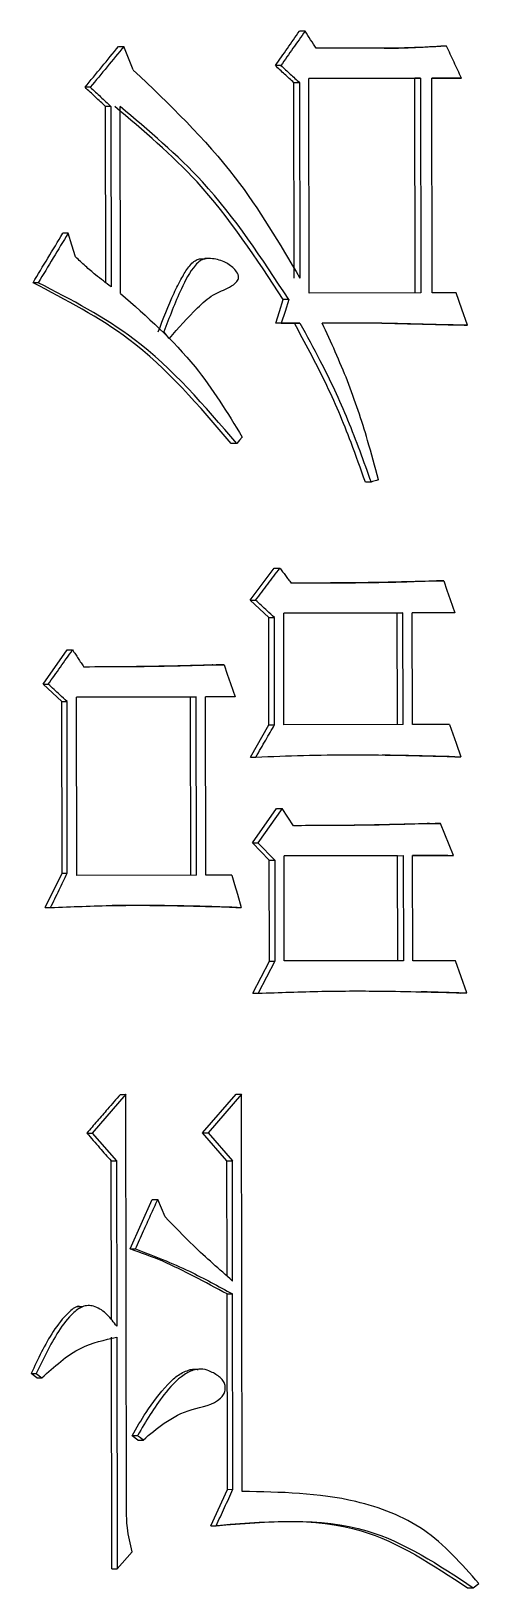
# Model space of a CAD drawing. Header units: millimetres. Extents: x 2312 to 3992, y 755 to 1943.
# Drawn here: x 2921.24 to 2923.49, y 935.38 to 943.22 of the extents above; entities that cross this region are included whole.
import ezdxf

# ---------------------------------------------------------------- set-up
doc = ezdxf.new("R2010")
doc.units = ezdxf.units.MM

msp = doc.modelspace()

# ---------------------------------------------------------------- linework, layer by layer
at = {"color": 7, "linetype": 'Continuous', "lineweight": 25}
for p, q in [((2923.0314, 943.1323), (2922.6746, 943.1318)), ((2923.3314, 943.1434), (2923.3024, 943.1432)), ((2922.6373, 942.9804), (2923.2004, 942.981)), ((2923.1716, 942.9808), (2922.6373, 942.9802)), ((2922.6391, 941.8986), (2922.6373, 942.9804)), ((2923.1734, 941.899), (2923.1716, 942.9808)), ((2923.2004, 942.981), (2923.2023, 941.8993)), ((2923.2567, 942.9811), (2923.4066, 942.9812)), ((2923.2585, 941.8993), (2923.2567, 942.9811)), ((2923.3775, 942.981), (2923.2567, 942.9809)), ((2922.564, 941.9741), (2922.5623, 942.9584)), ((2922.5903, 942.9587), (2922.592, 941.9743)), ((2921.6142, 941.9506), (2921.6127, 942.8383)), ((2921.6395, 942.8385), (2921.6411, 941.9299)), ((2921.6883, 941.8974), (2921.6867, 942.8385)), ((2922.1404, 942.0724), (2922.1125, 942.0722)), ((2921.2729, 941.951), (2921.2465, 941.9508)), ((2923.2023, 941.8993), (2922.6391, 941.8986)), ((2923.3803, 941.8995), (2923.2585, 941.8993)), ((2922.5358, 941.8659), (2922.5078, 941.8657)), ((2922.4984, 941.747), (2922.4705, 941.7468)), ((2922.5643, 941.7469), (2922.4705, 941.7468)), ((2922.4984, 941.747), (2922.5924, 941.7471)), ((2922.5924, 941.7471), (2922.5643, 941.7469)), ((2923.0056, 941.7476), (2922.7051, 941.7473)), ((2922.977, 941.7474), (2922.7052, 941.7471)), ((2923.0056, 941.7476), (2922.977, 941.7474)), ((2922.2736, 941.1409), (2922.246, 941.1407)), ((2922.9506, 940.9471), (2922.9221, 940.9468)), ((2922.3414, 940.3512), (2922.4632, 940.5136)), ((2923.1474, 940.4455), (2923.2882, 940.4497)), ((2923.2882, 940.4497), (2923.3172, 940.4499)), ((2922.3414, 940.3512), (2922.3691, 940.3514)), ((2922.4354, 940.2648), (2922.3414, 940.3512)), ((2922.4354, 940.2648), (2922.4633, 940.265)), ((2922.4363, 939.7239), (2922.4354, 940.2648)), ((2922.4642, 939.7241), (2922.4633, 940.265)), ((2923.1112, 940.2874), (2922.5103, 940.2867)), ((2923.0825, 940.2872), (2922.5103, 940.2865)), ((2922.5112, 939.7242), (2922.5103, 940.2867)), ((2923.0825, 940.2872), (2923.1112, 940.2874)), ((2923.0835, 939.7247), (2923.0825, 940.2872)), ((2923.1122, 939.7249), (2923.1112, 940.2874)), ((2923.3737, 940.2877), (2923.1581, 940.2874)), ((2923.3447, 940.2875), (2923.1581, 940.2873)), ((2923.1591, 939.725), (2923.1581, 940.2874)), ((2923.3737, 940.2877), (2923.3447, 940.2875)), ((2921.2972, 939.9281), (2921.4195, 940.1013)), ((2922.1426, 940.0254), (2922.1822, 940.0265)), ((2922.1822, 940.0265), (2922.2097, 940.0267)), ((2921.2972, 939.9281), (2921.3236, 939.9283)), ((2921.3916, 939.8417), (2921.2972, 939.9281)), ((2921.3916, 939.8417), (2921.4181, 939.8419)), ((2921.3931, 938.9763), (2921.3916, 939.8417)), ((2921.4196, 938.9765), (2921.4181, 939.8419)), ((2922.0687, 939.8643), (2921.4653, 939.8636)), ((2922.0414, 939.8641), (2921.4653, 939.8634)), ((2921.4668, 938.9657), (2921.4653, 939.8636)), ((2922.0414, 939.8641), (2922.0687, 939.8643)), ((2922.0429, 938.9662), (2922.0414, 939.8641)), ((2922.0703, 938.9665), (2922.0687, 939.8643)), ((2922.2664, 939.8645), (2922.1158, 939.8644)), ((2922.1174, 938.9665), (2922.1158, 939.8644)), ((2922.2388, 939.8643), (2922.1158, 939.8642)), ((2922.2664, 939.8645), (2922.2388, 939.8643)), ((2922.3427, 939.5615), (2922.4363, 939.7239)), ((2922.4363, 939.7239), (2922.4642, 939.7241)), ((2923.1122, 939.7249), (2922.5112, 939.7242)), ((2923.3466, 939.7252), (2923.1591, 939.725)), ((2923.374, 939.5627), (2923.4031, 939.563)), ((2922.3528, 939.1289), (2922.4746, 939.3021)), ((2922.5025, 939.3023), (2922.3806, 939.1291)), ((2922.5591, 939.2158), (2922.5025, 939.3023)), ((2923.2308, 939.2262), (2923.2716, 939.2273)), ((2923.3664, 939.0653), (2923.3006, 939.2275)), ((2922.4375, 939.0424), (2922.3528, 939.1289)), ((2922.3806, 939.1291), (2922.4654, 939.0427)), ((2922.5124, 939.0643), (2923.1133, 939.065)), ((2923.0846, 939.0648), (2922.5124, 939.0641)), ((2922.5133, 938.5343), (2922.5124, 939.0643)), ((2923.0846, 939.0648), (2923.1133, 939.065)), ((2923.0855, 938.5348), (2923.0846, 939.0648)), ((2923.1133, 939.065), (2923.1142, 938.535)), ((2923.1602, 939.0651), (2923.3664, 939.0653)), ((2923.1611, 938.5351), (2923.1602, 939.0651)), ((2923.3374, 939.0651), (2923.1602, 939.0649)), ((2923.3374, 939.0651), (2923.3664, 939.0653)), ((2921.3085, 938.8031), (2921.3931, 938.9763)), ((2921.3931, 938.9763), (2921.4196, 938.9765)), ((2922.4384, 938.534), (2922.4375, 939.0424)), ((2922.4654, 939.0427), (2922.4662, 938.5342)), ((2922.0703, 938.9665), (2921.4668, 938.9657)), ((2922.2491, 938.9667), (2922.1174, 938.9665)), ((2922.2688, 938.8042), (2922.2965, 938.8045)), ((2922.3541, 938.3717), (2922.4384, 938.534)), ((2922.4662, 938.5342), (2922.3819, 938.3719)), ((2922.4384, 938.534), (2922.4662, 938.5342)), ((2923.1142, 938.535), (2922.5133, 938.5343)), ((2923.3767, 938.5353), (2923.1611, 938.5351)), ((2923.4332, 938.3731), (2923.3767, 938.5353)), ((2923.4041, 938.3729), (2923.4332, 938.3731)), ((2921.714, 937.8627), (2921.5446, 937.6678)), ((2921.7176, 935.7749), (2921.714, 937.8627)), ((2922.1015, 937.6682), (2922.2704, 937.8631)), ((2922.2981, 937.8634), (2922.129, 937.6685)), ((2922.3015, 935.8622), (2922.2981, 937.8634)), ((2921.5446, 937.6678), (2921.6674, 937.5273)), ((2922.224, 937.5278), (2922.1015, 937.6682)), ((2922.129, 937.6685), (2922.2516, 937.528)), ((2921.642, 936.7264), (2921.6406, 937.5271)), ((2921.6674, 937.5273), (2921.6689, 936.6944)), ((2922.225, 936.9467), (2922.224, 937.5278)), ((2922.2526, 936.9222), (2922.2516, 937.528)), ((2921.7356, 937.0837), (2921.8481, 937.3326)), ((2921.913, 937.2463), (2921.8752, 937.3328)), ((2921.7356, 937.0837), (2921.7625, 937.0839)), ((2921.4963, 936.7928), (2921.4697, 936.7925)), ((2922.2251, 936.8571), (2922.2527, 936.8573)), ((2922.2268, 935.8727), (2922.2251, 936.8571)), ((2922.2544, 935.8729), (2922.2527, 936.8573)), ((2921.6441, 935.4718), (2921.6421, 936.64)), ((2921.669, 936.6402), (2921.6709, 935.472)), ((2922.0642, 936.475), (2922.0365, 936.4748)), ((2921.2371, 936.4557), (2921.2634, 936.4559)), ((2921.2654, 936.4341), (2921.2371, 936.4557)), ((2921.2634, 936.4559), (2921.2917, 936.4343)), ((2921.2654, 936.434), (2921.2918, 936.4343)), ((2921.7735, 936.1428), (2921.7465, 936.1426)), ((2921.7749, 936.121), (2921.7466, 936.1426)), ((2921.7748, 936.121), (2921.8018, 936.1213)), ((2922.1426, 935.6888), (2922.2268, 935.8727)), ((2922.2268, 935.8727), (2922.2544, 935.8729)), ((2922.1426, 935.6888), (2922.17, 935.689)), ((2921.6709, 935.472), (2921.7462, 935.5586)), ((2921.6441, 935.4718), (2921.6709, 935.472)), ((2923.4664, 935.3768), (2923.4944, 935.3984))]:
    msp.add_line(p, q, dxfattribs=at)
at = {"color": 7, "linetype": 'Continuous', "lineweight": 25, "flags": 128}
for points in [[(2922.6181, 943.2183), (2922.6024, 943.2182), (2922.59, 943.2181)], [(2921.6782, 943.1413), (2921.6932, 943.1414), (2921.705, 943.1415)], [(2921.7524, 943.0226), (2921.7287, 943.082), (2921.705, 943.1415)], [(2922.4962, 943.0451), (2922.4805, 943.045), (2922.4683, 943.0449)], [(2923.2004, 942.981), (2923.1843, 942.9809), (2923.1716, 942.9808)], [(2923.4066, 942.9812), (2923.3903, 942.9811), (2923.3775, 942.981)], [(2921.5356, 942.9358), (2921.5207, 942.9357), (2921.5089, 942.9356)], [(2922.5903, 942.9587), (2922.5746, 942.9585), (2922.5623, 942.9584)], [(2921.6395, 942.8385), (2921.6245, 942.8384), (2921.6127, 942.8383)], [(2921.4236, 942.2001), (2921.4087, 942.1999), (2921.3971, 942.1998)], [(2921.4615, 942.0811), (2921.4426, 942.1406), (2921.4236, 942.2001)], [(2923.4368, 941.7373), (2923.4086, 941.8184), (2923.3803, 941.8995)], [(2922.4705, 941.7468), (2922.4891, 941.8063), (2922.5078, 941.8657)], [(2922.5358, 941.8659), (2922.5171, 941.8065), (2922.4984, 941.747)], [(2923.4368, 941.7373), (2923.4205, 941.7372), (2923.4077, 941.7371)], [(2921.9338, 941.6706), (2921.9265, 941.6789), (2921.916, 941.691), (2921.9054, 941.7031)], [(2922.3018, 941.1734), (2922.2877, 941.1572), (2922.2737, 941.141)], [(2922.4632, 940.5136), (2922.4788, 940.5137), (2922.4911, 940.5138)], [(2923.3172, 940.4499), (2923.3336, 940.4029), (2923.35, 940.3559), (2923.3737, 940.2877)], [(2921.4195, 940.1013), (2921.4343, 940.1014), (2921.446, 940.1015)], [(2922.2097, 940.0267), (2922.2261, 939.9797), (2922.2426, 939.9327), (2922.2664, 939.8645)], [(2923.3466, 939.7252), (2923.3629, 939.6782), (2923.3793, 939.6312), (2923.4031, 939.563)], [(2922.3427, 939.5615), (2922.3582, 939.5617), (2922.3704, 939.5618)], [(2922.4746, 939.3021), (2922.4903, 939.3022), (2922.5025, 939.3023)], [(2923.2716, 939.2273), (2923.2878, 939.2274), (2923.3006, 939.2275)], [(2922.3528, 939.1289), (2922.3684, 939.129), (2922.3806, 939.1291)], [(2922.4375, 939.0424), (2922.4531, 939.0426), (2922.4654, 939.0427)], [(2922.2491, 938.9667), (2922.2631, 938.9188), (2922.2771, 938.871), (2922.2965, 938.8045)], [(2921.3085, 938.8031), (2921.3233, 938.8032), (2921.3349, 938.8033)], [(2922.3541, 938.3717), (2922.3697, 938.3718), (2922.3819, 938.3719)], [(2921.6871, 937.8625), (2921.7022, 937.8626), (2921.714, 937.8627)], [(2922.2704, 937.8631), (2922.2859, 937.8633), (2922.2981, 937.8634)], [(2921.5179, 937.6675), (2921.5328, 937.6677), (2921.5446, 937.6678)], [(2922.1015, 937.6682), (2922.1169, 937.6684), (2922.129, 937.6685)], [(2921.6406, 937.5271), (2921.6556, 937.5272), (2921.6674, 937.5273)], [(2922.224, 937.5278), (2922.2395, 937.5279), (2922.2516, 937.528)], [(2921.8481, 937.3326), (2921.8633, 937.3327), (2921.8752, 937.3328)], [(2921.8018, 936.1212), (2921.7877, 936.132), (2921.7735, 936.1428)], [(2923.4372, 935.3765), (2923.4479, 935.3766), (2923.4571, 935.3767), (2923.4664, 935.3768)]]:
    msp.add_lwpolyline(points, dxfattribs=at)
at = {"color": 7, "linetype": 'Continuous', "lineweight": 25}
for points, knots in [([(2922.4683, 943.0449), (2922.4886, 943.0737), (2922.5291, 943.1315), (2922.5697, 943.1892), (2922.59, 943.2181)], [0, 0, 0, 0, 0.5, 1, 1, 1, 1]), ([(2922.6181, 943.2183), (2922.5978, 943.1894), (2922.5571, 943.1317), (2922.5165, 943.074), (2922.4962, 943.0451)], [0, 0, 0, 0, 0.5, 1, 1, 1, 1]), ([(2922.6746, 943.1318), (2922.6652, 943.1462), (2922.6463, 943.1751), (2922.6275, 943.2039), (2922.6181, 943.2183)], [0, 0, 0, 0, 0.5000002, 1, 1, 1, 1]), ([(2921.5089, 942.9356), (2921.5371, 942.9698), (2921.5936, 943.0384), (2921.65, 943.107), (2921.6782, 943.1413)], [0, 0, 0, 0, 0.5, 1, 1, 1, 1]), ([(2921.705, 943.1415), (2921.6768, 943.1072), (2921.6203, 943.0386), (2921.5638, 942.9701), (2921.5356, 942.9358)], [0, 0, 0, 0, 0.5, 1, 1, 1, 1]), ([(2923.0165, 943.1322), (2923.0442, 943.1325), (2923.1057, 943.1332), (2923.201, 943.1372), (2923.2686, 943.1412), (2923.3024, 943.1432)], [0, 0, 0, 0, 0.289748, 0.644811, 1, 1, 1, 1]), ([(2923.3314, 943.1434), (2923.2989, 943.1415), (2923.2327, 943.1376), (2923.1327, 943.1333), (2923.0652, 943.1326), (2923.0314, 943.1323)], [0, 0, 0, 0, 0.325196, 0.662509, 1, 1, 1, 1]), ([(2923.4066, 942.9812), (2923.3941, 943.0083), (2923.369, 943.0623), (2923.3439, 943.1164), (2923.3314, 943.1434)], [0, 0, 0, 0, 0.499999, 1, 1, 1, 1]), ([(2921.7523, 943.0225), (2921.9333, 942.85), (2922.2591, 942.5393), (2922.4894, 942.1481), (2922.5918, 941.9742)], [0, 0, 0, 0, 0.555354, 1, 1, 1, 1]), ([(2922.5623, 942.9584), (2922.5466, 942.9728), (2922.5153, 943.0016), (2922.4839, 943.0305), (2922.4683, 943.0449)], [0, 0, 0, 0, 0.5, 1, 1, 1, 1]), ([(2922.4962, 943.0451), (2922.5119, 943.0307), (2922.5433, 943.0019), (2922.5746, 942.9731), (2922.5903, 942.9587)], [0, 0, 0, 0, 0.499998, 1, 1, 1, 1]), ([(2921.6127, 942.8383), (2921.5954, 942.8545), (2921.5608, 942.8869), (2921.5262, 942.9193), (2921.5089, 942.9356)], [0, 0, 0, 0, 0.5, 1, 1, 1, 1]), ([(2921.5356, 942.9358), (2921.5529, 942.9196), (2921.5876, 942.8872), (2921.6222, 942.8548), (2921.6395, 942.8385)], [0, 0, 0, 0, 0.499998, 1, 1, 1, 1]), ([(2922.5078, 941.8657), (2922.3728, 942.0726), (2922.1338, 942.4387), (2921.8035, 942.7172), (2921.6598, 942.8383)], [0, 0, 0, 0, 0.565057, 1, 1, 1, 1]), ([(2922.5358, 941.8659), (2922.4005, 942.0728), (2922.1612, 942.439), (2921.8305, 942.7174), (2921.6867, 942.8385)], [0, 0, 0, 0, 0.564995, 1, 1, 1, 1]), ([(2921.2466, 941.9509), (2921.2717, 941.9924), (2921.3218, 942.0754), (2921.372, 942.1583), (2921.3971, 942.1998)], [0, 0, 0, 0, 0.5, 1, 1, 1, 1]), ([(2921.4236, 942.2001), (2921.3985, 942.1586), (2921.3483, 942.0756), (2921.298, 941.9926), (2921.2729, 941.9511)], [0, 0, 0, 0, 0.5, 1, 1, 1, 1]), ([(2921.6411, 941.9299), (2921.6145, 941.9498), (2921.57, 941.9832), (2921.5104, 942.0341), (2921.4778, 942.0654), (2921.4615, 942.0811)], [0, 0, 0, 0, 0.424754, 0.712014, 1, 1, 1, 1]), ([(2921.8782, 941.7028), (2921.903, 941.7688), (2921.938, 941.8622), (2921.9928, 941.9699), (2922.0244, 942.0224), (2922.0503, 942.0543), (2922.074, 942.0685), (2922.0952, 942.0733), (2922.1079, 942.0714), (2922.1126, 942.0707)], [0, 0, 0, 0, 0.457571, 0.647016, 0.786989, 0.85861, 0.913637, 0.968567, 1, 1, 1, 1]), ([(2921.9339, 941.6705), (2921.9799, 941.7226), (2922.0488, 941.8006), (2922.1498, 941.8929), (2922.2248, 941.9197), (2922.2676, 941.9467), (2922.2804, 941.9656), (2922.2835, 941.9757), (2922.2826, 941.9873), (2922.2753, 942.004), (2922.2525, 942.0306), (2922.2081, 942.0613), (2922.1553, 942.0734), (2922.1136, 942.0725), (2922.0862, 942.0617), (2922.0404, 942.014), (2921.9787, 941.892), (2921.9336, 941.7758), (2921.9054, 941.7031)], [0, 0, 0, 0, 0.187598, 0.281274, 0.363559, 0.404897, 0.415316, 0.423913, 0.432539, 0.445487, 0.471594, 0.525453, 0.589419, 0.616919, 0.639174, 0.667929, 0.792359, 1, 1, 1, 1]), ([(2922.246, 941.1407), (2922.0844, 941.3301), (2921.7987, 941.6648), (2921.4138, 941.8642), (2921.2466, 941.9508)], [0, 0, 0, 0, 0.565596, 1, 1, 1, 1]), ([(2922.2736, 941.141), (2922.1118, 941.3303), (2921.8256, 941.6651), (2921.4403, 941.8644), (2921.2729, 941.951)], [0, 0, 0, 0, 0.565519, 1, 1, 1, 1]), ([(2921.6883, 941.8974), (2921.8207, 941.7802), (2922.0592, 941.5692), (2922.2271, 941.2952), (2922.3018, 941.1734)], [0, 0, 0, 0, 0.555264, 1, 1, 1, 1]), ([(2922.9221, 940.9468), (2922.8986, 941.0133), (2922.8381, 941.1845), (2922.7239, 941.4546), (2922.6176, 941.6493), (2922.5643, 941.7469)], [0, 0, 0, 0, 0.240512, 0.619057, 1, 1, 1, 1]), ([(2922.5924, 941.7471), (2922.6266, 941.685), (2922.714, 941.5265), (2922.8375, 941.2608), (2922.9129, 941.0519), (2922.9506, 940.9471)], [0, 0, 0, 0, 0.242868, 0.620238, 1, 1, 1, 1]), ([(2922.9882, 940.9579), (2922.9704, 941.0243), (2922.9253, 941.1926), (2922.8368, 941.459), (2922.7492, 941.6509), (2922.7051, 941.7473)], [0, 0, 0, 0, 0.245072, 0.621096, 1, 1, 1, 1]), ([(2923.4077, 941.7371), (2923.379, 941.7377), (2923.293, 941.7398), (2923.1495, 941.7433), (2923.0345, 941.746), (2922.977, 941.7474)], [0, 0, 0, 0, 0.1996489, 0.5998233, 1, 1, 1, 1]), ([(2923.0056, 941.7476), (2923.0629, 941.7462), (2923.1635, 941.7438), (2923.3073, 941.7404), (2923.3936, 941.7383), (2923.4368, 941.7373)], [0, 0, 0, 0, 0.398779, 0.699389, 1, 1, 1, 1]), ([(2922.9882, 940.9579), (2922.985, 940.957), (2922.9772, 940.9548), (2922.9647, 940.9511), (2922.9553, 940.9484), (2922.9506, 940.9471)], [0, 0, 0, 0, 0.25, 0.625, 1, 1, 1, 1]), ([(2922.3691, 940.3514), (2922.3894, 940.3785), (2922.4199, 940.4191), (2922.4606, 940.4732), (2922.4809, 940.5003), (2922.4911, 940.5138)], [0, 0, 0, 0, 0.5, 0.75, 1, 1, 1, 1]), ([(2922.4911, 940.5138), (2922.4958, 940.5075), (2922.5052, 940.4949), (2922.5194, 940.476), (2922.5335, 940.4571), (2922.5429, 940.4445), (2922.5476, 940.4382)], [0, 0, 0, 0, 0.25, 0.5, 0.750001, 1, 1, 1, 1]), ([(2923.3172, 940.4499), (2923.2179, 940.4462), (2923.0402, 940.4395), (2922.7836, 940.4375), (2922.6263, 940.4379), (2922.5476, 940.4382)], [0, 0, 0, 0, 0.387747, 0.693846, 1, 1, 1, 1]), ([(2923.1954, 940.4466), (2923.1954, 940.4466), (2923.1954, 940.4466), (2923.1945, 940.4466), (2923.1887, 940.4464), (2923.088, 940.4435), (2922.9414, 940.4399), (2922.7778, 940.4385), (2922.6618, 940.4381), (2922.6139, 940.4381), (2922.5826, 940.4381)], [0, 0, 0, 0, 0.001384, 0.004969, 0.009192, 0.04134, 0.466887, 0.713906, 0.81346, 1, 1, 1, 1]), ([(2922.4633, 940.265), (2922.4513, 940.276), (2922.4296, 940.2959), (2922.3982, 940.3248), (2922.3788, 940.3425), (2922.3691, 940.3514)], [0, 0, 0, 0, 0.382635, 0.691318, 1, 1, 1, 1]), ([(2921.3236, 939.9283), (2921.344, 939.9572), (2921.3746, 940.0005), (2921.4154, 940.0582), (2921.4358, 940.0871), (2921.446, 940.1015)], [0, 0, 0, 0, 0.4999999, 0.75, 1, 1, 1, 1]), ([(2921.446, 940.1015), (2921.4508, 940.0943), (2921.4602, 940.0799), (2921.4744, 940.0583), (2921.4886, 940.0367), (2921.4981, 940.0223), (2921.5028, 940.0151)], [0, 0, 0, 0, 0.2500001, 0.5000003, 0.7500004, 1, 1, 1, 1]), ([(2922.2097, 940.0267), (2922.1025, 940.0233), (2921.9417, 940.0181), (2921.706, 940.0159), (2921.5775, 940.0154), (2921.5028, 940.0151)], [0, 0, 0, 0, 0.455483, 0.683214, 1, 1, 1, 1]), ([(2922.1529, 940.0254), (2922.153, 940.0254), (2922.1531, 940.0254), (2922.1524, 940.0254), (2922.1497, 940.0253), (2922.1372, 940.025), (2922.0311, 940.022), (2921.8825, 940.0183), (2921.7207, 940.0163), (2921.6506, 940.0159), (2921.632, 940.0157)], [0, 0, 0, 0, 0.001205, 0.007642, 0.013824, 0.027303, 0.103547, 0.586764, 0.89035, 1, 1, 1, 1]), ([(2921.4181, 939.8419), (2921.4061, 939.8529), (2921.3843, 939.8728), (2921.3528, 939.9016), (2921.3333, 939.9194), (2921.3236, 939.9283)], [0, 0, 0, 0, 0.382635, 0.691318, 1, 1, 1, 1]), ([(2922.3704, 939.5618), (2922.3787, 939.5761), (2922.3952, 939.6046), (2922.4264, 939.6587), (2922.4495, 939.6986), (2922.4642, 939.7241)], [0, 0, 0, 0, 0.263834, 0.527668, 1, 1, 1, 1]), ([(2922.3704, 939.5618), (2922.4503, 939.5647), (2922.6099, 939.5707), (2922.8619, 939.574), (2923.1264, 939.5704), (2923.3108, 939.5654), (2923.4031, 939.563)], [0, 0, 0, 0, 0.231566, 0.463148, 0.731542, 1, 1, 1, 1]), ([(2923.374, 939.5627), (2923.3639, 939.563), (2923.3489, 939.5634), (2923.3288, 939.564), (2923.3137, 939.5644), (2923.2987, 939.5648), (2923.2836, 939.5651), (2923.2685, 939.5655), (2923.2534, 939.5659), (2923.2384, 939.5663), (2923.2233, 939.5667), (2923.2082, 939.5671), (2923.1932, 939.5674), (2923.1781, 939.5678), (2923.163, 939.5681), (2923.1429, 939.5686), (2923.0906, 939.5697), (2923.0432, 939.5705), (2923.006, 939.5711)], [0, 0, 0, 0, 0.081923, 0.122885, 0.163846, 0.204808, 0.245769, 0.286731, 0.327693, 0.368654, 0.409616, 0.450577, 0.491539, 0.5325, 0.573462, 0.614423, 0.696346, 1, 1, 1, 1]), ([(2923.3006, 939.2275), (2923.1632, 939.2234), (2922.9711, 939.2177), (2922.7238, 939.2165), (2922.614, 939.216), (2922.5591, 939.2158)], [0, 0, 0, 0, 0.5564808, 0.7782386, 1, 1, 1, 1]), ([(2923.2459, 939.2263), (2923.2459, 939.2263), (2923.246, 939.2263), (2923.2448, 939.2263), (2923.2392, 939.2262), (2923.1368, 939.2234), (2922.9702, 939.2189), (2922.7902, 939.217), (2922.6987, 939.2164), (2922.6542, 939.2162), (2922.632, 939.2161), (2922.62, 939.2161)], [0, 0, 0, 0, 0.001502, 0.005479, 0.014558, 0.040976, 0.490403, 0.759245, 0.864712, 0.927069, 1, 1, 1, 1]), ([(2921.3349, 938.8033), (2921.3422, 938.8182), (2921.3567, 938.8479), (2921.385, 938.9056), (2921.4059, 938.9485), (2921.4196, 938.9765)], [0, 0, 0, 0, 0.2574409, 0.5148817, 1, 1, 1, 1]), ([(2921.3349, 938.8033), (2921.4416, 938.8077), (2921.6554, 938.8165), (2921.9761, 938.814), (2922.1896, 938.8076), (2922.2965, 938.8045)], [0, 0, 0, 0, 0.33259, 0.666186, 1, 1, 1, 1]), ([(2922.2688, 938.8042), (2922.1613, 938.8077), (2921.954, 938.8142), (2921.7463, 938.8138), (2921.6462, 938.8136)], [0, 0, 0, 0, 0.518523, 1, 1, 1, 1]), ([(2922.3819, 938.3719), (2922.4886, 938.3757), (2922.7021, 938.3834), (2922.9841, 938.3838), (2923.2277, 938.3788), (2923.3647, 938.375), (2923.4332, 938.3731)], [0, 0, 0, 0, 0.304153, 0.608343, 0.804164, 1, 1, 1, 1]), ([(2923.4041, 938.3729), (2923.3908, 938.3733), (2923.3708, 938.374), (2923.3442, 938.3748), (2923.3243, 938.3755), (2923.3044, 938.3761), (2923.2778, 938.3769), (2923.2445, 938.3779), (2923.2174, 938.3787), (2923.2037, 938.379), (2923.2032, 938.379)], [0, 0, 0, 0, 0.1986, 0.2979, 0.397199, 0.496499, 0.595799, 0.794399, 0.992998, 1, 1, 1, 1]), ([(2921.6871, 937.8625), (2921.6656, 937.8377), (2921.6267, 937.7928), (2921.5703, 937.7279), (2921.5354, 937.6876), (2921.5179, 937.6675)], [0, 0, 0, 0, 0.380988, 0.690494, 1, 1, 1, 1]), ([(2921.5179, 937.6675), (2921.5287, 937.6552), (2921.5503, 937.6305), (2921.5912, 937.5837), (2921.6213, 937.5492), (2921.6406, 937.5271)], [0, 0, 0, 0, 0.2637638, 0.5275275, 1, 1, 1, 1]), ([(2921.7625, 937.0839), (2921.7762, 937.1141), (2921.8018, 937.1706), (2921.8393, 937.2536), (2921.8632, 937.3064), (2921.8752, 937.3328)], [0, 0, 0, 0, 0.363442, 0.681721, 1, 1, 1, 1]), ([(2922.2526, 936.9222), (2922.2194, 936.9516), (2922.1528, 937.0102), (2922.0369, 937.1154), (2921.9597, 937.197), (2921.913, 937.2463)], [0, 0, 0, 0, 0.283865, 0.567758, 1, 1, 1, 1]), ([(2922.2251, 936.8571), (2922.1697, 936.8867), (2922.0628, 936.944), (2921.9015, 937.0251), (2921.791, 937.0641), (2921.7356, 937.0837)], [0, 0, 0, 0, 0.348655, 0.673388, 1, 1, 1, 1]), ([(2921.7625, 937.0839), (2921.8545, 937.0488), (2921.9846, 936.9992), (2922.1445, 936.9153), (2922.2167, 936.8766), (2922.2527, 936.8573)], [0, 0, 0, 0, 0.546201, 0.773057, 1, 1, 1, 1]), ([(2921.4788, 936.795), (2921.4779, 936.7949), (2921.4578, 936.7925), (2921.4078, 936.7496), (2921.3234, 936.6402), (2921.2714, 936.529), (2921.2371, 936.4557)], [0, 0, 0, 0, 0.00635, 0.146099, 0.436858, 1, 1, 1, 1]), ([(2921.6689, 936.6944), (2921.6535, 936.7145), (2921.6233, 936.7543), (2921.5741, 936.791), (2921.5313, 936.8), (2921.4923, 936.7952), (2921.4338, 936.7526), (2921.3502, 936.6385), (2921.2979, 936.5285), (2921.2634, 936.4559)], [0, 0, 0, 0, 0.1207835, 0.2379421, 0.2842431, 0.3308199, 0.4249814, 0.6208103, 1, 1, 1, 1]), ([(2921.2918, 936.4343), (2921.3541, 936.4914), (2921.4643, 936.5925), (2921.607, 936.6258), (2921.669, 936.6402)], [0, 0, 0, 0, 0.5653913, 1, 1, 1, 1]), ([(2921.7465, 936.1426), (2921.7692, 936.1825), (2921.8213, 936.2742), (2921.8989, 936.3745), (2921.972, 936.447), (2922.0217, 936.4725), (2922.0599, 936.481), (2922.0756, 936.4766), (2922.0788, 936.4757)], [0, 0, 0, 0, 0.276617, 0.636782, 0.767293, 0.899342, 0.979407, 1, 1, 1, 1]), ([(2921.8018, 936.1213), (2921.8364, 936.1507), (2921.9112, 936.2143), (2922.043, 936.2839), (2922.1626, 936.2972), (2922.208, 936.3495), (2922.2161, 936.3719), (2922.2169, 936.3951), (2922.2079, 936.418), (2922.184, 936.4435), (2922.1481, 936.4646), (2922.1039, 936.4808), (2922.0557, 936.476), (2921.9823, 936.439), (2921.8823, 936.3256), (2921.8145, 936.2147), (2921.7739, 936.1436), (2921.7735, 936.1428)], [0, 0, 0, 0, 0.11781, 0.254849, 0.391031, 0.410858, 0.430655, 0.450877, 0.468612, 0.491918, 0.540011, 0.576765, 0.61394, 0.664642, 0.789466, 0.997756, 1, 1, 1, 1]), ([(2922.17, 935.689), (2922.1841, 935.7197), (2922.2122, 935.781), (2922.2403, 935.8423), (2922.2544, 935.8729)], [0, 0, 0, 0, 0.499883, 1, 1, 1, 1]), ([(2923.4944, 935.3984), (2923.4075, 935.4971), (2923.2366, 935.6912), (2922.8092, 935.8531), (2922.4938, 935.8587), (2922.3015, 935.8622)], [0, 0, 0, 0, 0.287817, 0.565935, 1, 1, 1, 1]), ([(2921.7462, 935.5586), (2921.7368, 935.5984), (2921.7199, 935.6695), (2921.7183, 935.7427), (2921.7176, 935.7749)], [0, 0, 0, 0, 0.5588348, 1, 1, 1, 1]), ([(2922.1426, 935.6888), (2922.4034, 935.7117), (2922.8716, 935.7527), (2923.2636, 935.492), (2923.4372, 935.3765)], [0, 0, 0, 0, 0.557003, 1, 1, 1, 1]), ([(2922.17, 935.689), (2922.4312, 935.7119), (2922.9, 935.753), (2923.2925, 935.4922), (2923.4664, 935.3768)], [0, 0, 0, 0, 0.55707, 1, 1, 1, 1])]:
    msp.add_open_spline(points, degree=3, knots=knots, dxfattribs=at)

doc.saveas('drawing.dxf')
